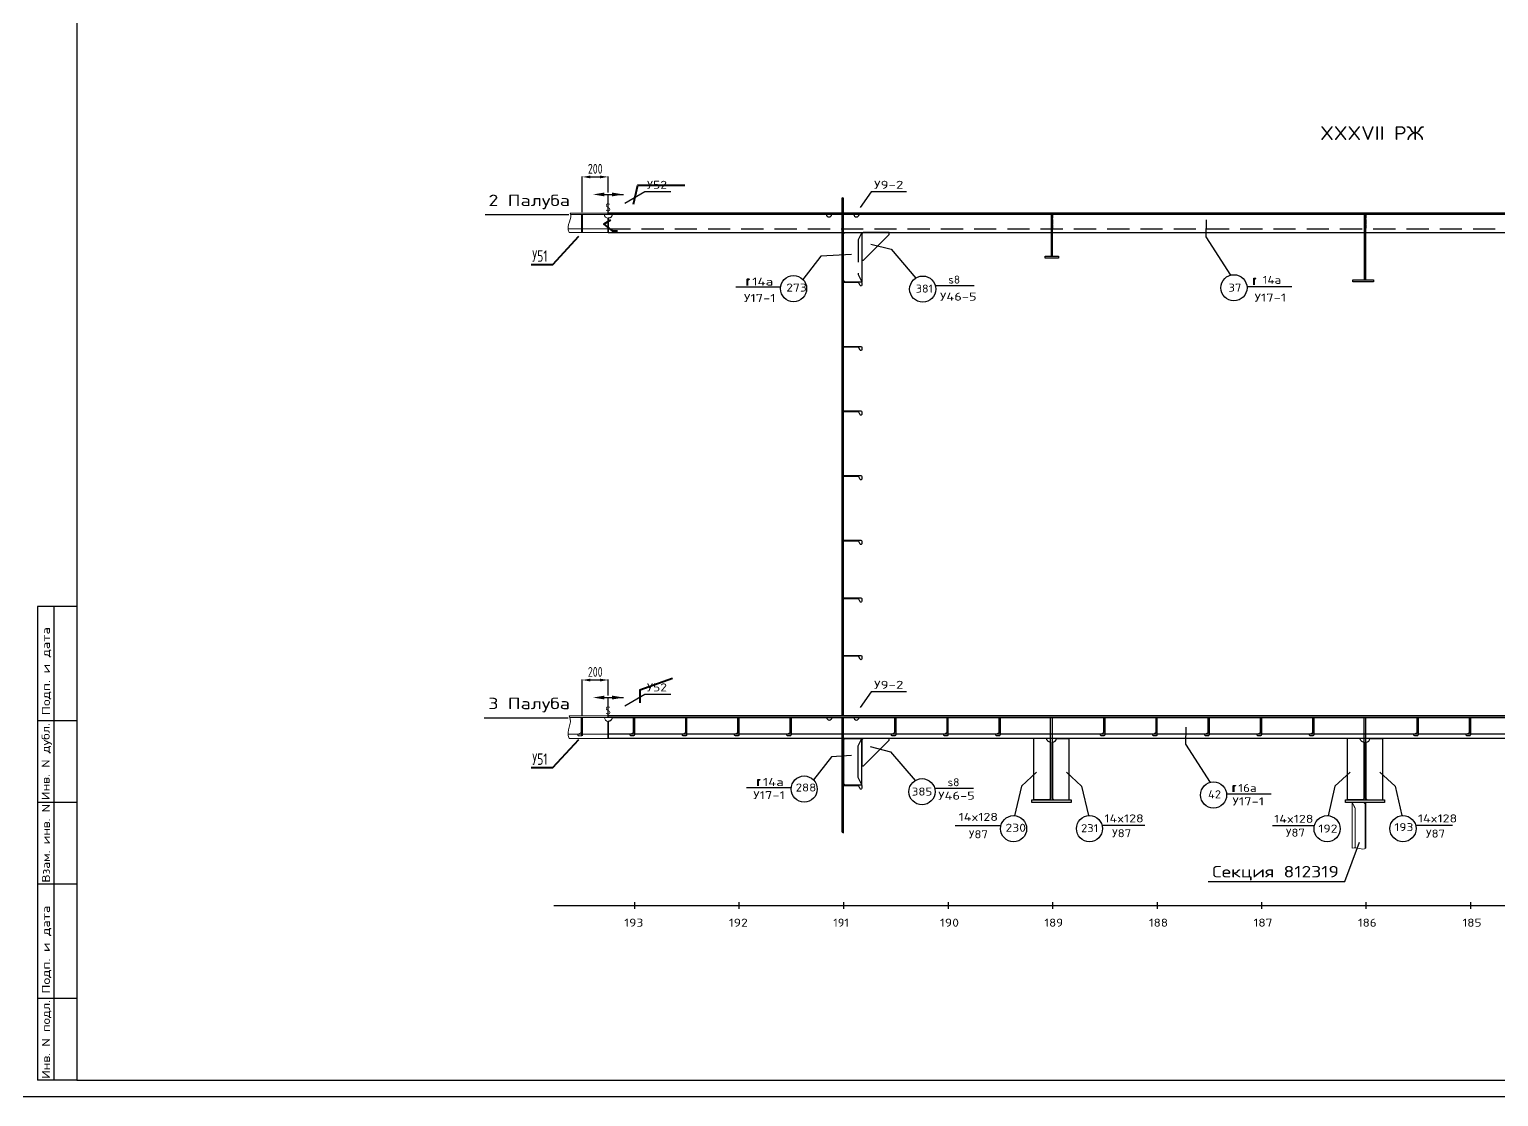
# Model space of a CAD drawing. Header units: millimetres. Extents: x -438477 to 631584, y 118817 to 676146.
# Drawn here: x 196964 to 208211, y 334009 to 342176 of the extents above; entities that cross this region are included whole.
import ezdxf
from ezdxf.enums import TextEntityAlignment as Align

# ---------------------------------------------------------------- set-up
doc = ezdxf.new("R2010")
doc.units = ezdxf.units.MM
for name, pattern in [('AVEVADASHEDDOUBLEDOTTEDWIDE', [38, 29, -4, 0, -1, 0, -4]), ('AVEVASHORTDASHED', [5, 3.75, -1.25]), ('AVEVASOLID', [7.5, 7.5]), ('DASHED', [2.546053, 1.697368, -0.848684])]:
    doc.linetypes.add(name, pattern=pattern)
doc.layers.get('Defpoints').update_dxf_attribs({"linetype": 'CONTINUOUS'})
for name, color, linetype in [('20_1', 1, 'CONTINUOUS'), ('20_FORMAT', 140, 'CONTINUOUS'), ('20_POZ', 4, 'CONTINUOUS'), ('20_TEXT', 1, 'CONTINUOUS')]:
    doc.layers.add(name, color=color, linetype=linetype)
doc.styles.add('SIMPLEX', font='simplex.shx', dxfattribs={"width": 0.7})
doc.linetypes.add('Шов_Монтажный', pattern='A,0.75,-0.0001,["/",Standard,S=1,R=0,X=0,Y=-0.5],0.75', length=1.5001)
doc.dimstyles.new('Lineyny', dxfattribs={"dimscale": 30, "dimtxt": 3, "dimasz": 2.5, "dimexe": 0.18, "dimexo": 0.625, "dimgap": 1, "dimtad": 1, "dimdec": 0, "dimlfac": -1, "dimzin": 0, "dimtxsty": 'SIMPLEX', "dimcen": 0, "dimdle": 0.38, "dimclrd": 2, "dimclre": 2, "dimclrt": 2, "dimadec": 0, "dimazin": 0, "dimtfac": 1, "dimtdec": 0, "dimtmove": 0, "dimatfit": 0, "dimfxl": 1, "dimtolj": 1, "dimtzin": 0, "dimlwd": -1, "dimarcsym": 0})

# ---------------------------------------------------------------- blocks, each defined once
blk = doc.blocks.new('*D211')
at = {"layer": '20_1', "color": 2, "lineweight": -2, "ltscale": 25, "transparency": 16777216}
for p, q in [((201196, 340776), (201196, 341051)), ((201396, 340928), (201396, 341051))]:
    blk.add_line(p, q, dxfattribs=at)
at = {"layer": '20_1', "color": 2, "ltscale": 25, "transparency": 16777216}
blk.add_line((201258, 341047), (201333, 341047), dxfattribs=at)
at = {"layer": '20_1', "color": 2, "lineweight": 40, "ltscale": 25, "transparency": 16777216}
for points in [[(201258, 341057), (201258, 341036), (201196, 341047)], [(201333, 341057), (201333, 341036), (201396, 341047)]]:
    blk.add_solid(points, dxfattribs=at)
at = {"layer": 'Defpoints', "color": 0, "lineweight": 40, "ltscale": 25, "transparency": 16777216}
for p in [(201396, 341047), (201396, 340913), (201196, 340760)]:
    blk.add_point(p, dxfattribs=at)
at = {"layer": '20_1', "color": 2, "lineweight": 40, "ltscale": 25, "transparency": 16777216, "insert": (201296, 341109), "char_height": 75, "attachment_point": 5, "style": 'SIMPLEX'}
blk.add_mtext('\\A1;200', dxfattribs=at)
blk = doc.blocks.new('*D212')
at = {"layer": '20_1', "color": 2, "lineweight": -2, "ltscale": 25, "transparency": 16777216}
for p, q in [((201196, 336926), (201196, 337201)), ((201396, 337078), (201396, 337201))]:
    blk.add_line(p, q, dxfattribs=at)
at = {"layer": '20_1', "color": 2, "ltscale": 25, "transparency": 16777216}
blk.add_line((201258, 337197), (201333, 337197), dxfattribs=at)
at = {"layer": '20_1', "color": 2, "lineweight": 40, "ltscale": 25, "transparency": 16777216}
for points in [[(201258, 337207), (201258, 337186), (201196, 337197)], [(201333, 337207), (201333, 337186), (201396, 337197)]]:
    blk.add_solid(points, dxfattribs=at)
at = {"layer": 'Defpoints', "color": 0, "lineweight": 40, "ltscale": 25, "transparency": 16777216}
for p in [(201396, 337197), (201396, 337063), (201196, 336910)]:
    blk.add_point(p, dxfattribs=at)
at = {"layer": '20_1', "color": 2, "lineweight": 40, "ltscale": 25, "transparency": 16777216, "insert": (201296, 337259), "char_height": 75, "attachment_point": 5, "style": 'SIMPLEX'}
blk.add_mtext('\\A1;200', dxfattribs=at)

msp = doc.modelspace()

# ---------------------------------------------------------------- linework, layer by layer
at = {"layer": '20_1', "color": 0, "linetype": 'AVEVASOLID'}
for p, q in [((203185.843, 340768.298), (203185.843, 340887.626)), ((203195.84, 340768.298), (203195.84, 340883.518)), ((212595.84, 340768.298), (201395.84, 340768.298)), ((212595.84, 340760.298), (201395.84, 340760.298)), ((212565.835, 340760.298), (201425.845, 340760.298)), ((203185.843, 336922.298), (203185.843, 340760.298)), ((203195.84, 336922.298), (203195.84, 340760.298)), ((204787.832, 340440.297), (204787.832, 340760.298)), ((204795.84, 340440.297), (204795.84, 340760.298)), ((207183.841, 340260.298), (207183.841, 340760.298)), ((207195.84, 340260.298), (207195.84, 340760.298)), ((212595.84, 336922.298), (201395.84, 336922.298)), ((212595.84, 336910.298), (201395.84, 336910.298)), ((203185.843, 336033.085), (203185.843, 336910.298)), ((203195.84, 336028.087), (203195.84, 336910.298)), ((204781.839, 336280.298), (204781.839, 336910.298)), ((204795.84, 336280.298), (204795.84, 336910.298)), ((207181.839, 336280.298), (207181.839, 336910.298)), ((207195.84, 336280.298), (207195.84, 336910.298))]:
    msp.add_line(p, q, dxfattribs=at)
at = {"layer": '20_1', "color": 0, "ltscale": 25}
for p, q in [((203195.84, 340883.518), (203185.843, 340887.626)), ((203185.843, 336033.085), (203195.84, 336028.087))]:
    msp.add_line(p, q, dxfattribs=at)
at = {"layer": '20_1', "color": 252, "linetype": 'AVEVASOLID', "lineweight": 0}
for p, q in [((201395.828, 340768.298), (201104.612, 340768.298)), ((201395.828, 340760.298), (201108.641, 340760.298)), ((201365.823, 340760.298), (201108.641, 340760.298)), ((201095.804, 340620.297), (201395.828, 340620.297)), ((201395.84, 336922.298), (201095.816, 336922.298)), ((201395.84, 336910.298), (201101.318, 336910.298)), ((201101.318, 336910.298), (201365.835, 336910.298)), ((201395.84, 336781.546), (201087.496, 336781.546)), ((201395.84, 336750.298), (201095.816, 336750.298)), ((207090.835, 336260.298), (207090.835, 335910.246)), ((207190.835, 335910.246), (207190.835, 336260.298)), ((207190.835, 335910.246), (207190.835, 336250.298)), ((207195.84, 335910.246), (207195.84, 336260.298))]:
    msp.add_line(p, q, dxfattribs=at)
at = {"layer": '20_1', "color": 30, "linetype": 'Шов_Монтажный', "lineweight": 40, "ltscale": 25}
for p, q in [((201195.828, 340620.297), (201195.828, 340760.298)), ((201195.84, 336770.297), (201195.84, 336910.298))]:
    msp.add_line(p, q, dxfattribs=at)
at = {"layer": '20_1', "linetype": 'Шов_Монтажный', "ltscale": 25}
msp.add_line((201395.828, 340620.297), (201395.828, 340730.298), dxfattribs=at)
at = {"layer": '20_1', "color": 92, "linetype": 'AVEVADASHEDDOUBLEDOTTEDWIDE', "lineweight": 25}
for p, q in [((204795.84, 340760.298), (204795.84, 340648.248)), ((207195.84, 340760.298), (207195.84, 340648.248))]:
    msp.add_line(p, q, dxfattribs=at)
at = {"layer": '20_1', "color": 252, "linetype": 'AVEVASHORTDASHED', "lineweight": 0}
msp.add_line((201087.743, 340648.238), (201395.828, 340648.238), dxfattribs=at)
at = {"layer": '20_1', "linetype": 'DASHED', "ltscale": 100}
msp.add_line((201395.84, 340648.238), (212595.84, 340648.238), dxfattribs=at)
at = {"layer": '20_1', "linetype": 'AVEVASOLID'}
for p, q in [((201395.84, 340620.297), (212595.84, 340620.297)), ((203195.84, 340255.122), (203195.84, 340610.298)), ((203335.843, 340620.297), (203335.843, 340245.122)), ((201425.845, 336910.298), (212565.835, 336910.298)), ((212595.84, 336781.546), (201395.84, 336781.546)), ((212595.84, 336750.298), (201395.84, 336750.298)), ((203195.84, 336740.299), (203195.84, 336405.122)), ((203335.843, 336395.122), (203335.843, 336750.298)), ((204653.836, 336280.298), (204653.836, 336750.298)), ((204923.843, 336280.298), (204923.843, 336750.298)), ((207053.836, 336280.298), (207053.836, 336750.298)), ((207323.843, 336280.298), (207323.843, 336750.298)), ((204781.839, 336720.297), (204781.839, 336290.299)), ((204795.84, 336720.297), (204795.84, 336290.299)), ((207181.839, 336720.297), (207181.839, 336290.299)), ((207195.84, 336720.297), (207195.84, 336290.299)), ((200979.019, 335471.122), (213535.828, 335471.122))]:
    msp.add_line(p, q, dxfattribs=at)
at = {"layer": '20_1', "color": 6, "linetype": 'Шов_Монтажный', "ltscale": 25}
msp.add_line((201395.84, 336750.298), (201395.84, 336880.298), dxfattribs=at)
at = {"layer": '20_1'}
for points in [[(201312.608, 340912.595), (201512.608, 340912.595)], [(201395.828, 340760.302), (201395.828, 340912.595)], [(201312.62, 337062.595), (201512.62, 337062.595)], [(201395.84, 336910.302), (201395.84, 337062.595)]]:
    msp.add_lwpolyline(points, dxfattribs=at)
at = {"layer": '20_1', "color": 4, "ltscale": 0.5}
for points in [[(201874.731, 340932.834), (201675.517, 340932.834), (201522.145, 340843.412)], [(203678.303, 340932.834), (203409.285, 340932.834), (203324.127, 340812.178)], [(201874.731, 337086.834), (201675.517, 337086.834), (201522.145, 336997.411)], [(203678.303, 337106.465), (203409.285, 337106.465), (203324.127, 336985.809)]]:
    msp.add_lwpolyline(points, dxfattribs=at)
at = {"layer": '20_1', "color": 30, "lineweight": 40, "ltscale": 25}
for points in [[(201587.676, 340838.863), (201620.906, 340982.731), (201980.881, 340982.731)], [(201413.755, 340715.791), (201361.425, 340685.155), (201424.385, 340633.687), (201466.084, 340633.687)], [(200806.425, 340377.769), (200970.504, 340377.769), (201170.012, 340592.639)], [(201888.138, 337208.126), (201636.255, 337120.061), (201636.255, 337022.325)], [(200806.437, 336527.769), (200970.516, 336527.769), (201170.025, 336742.639)]]:
    msp.add_lwpolyline(points, dxfattribs=at)
at = {"layer": '20_1', "ltscale": 10}
for points in [[(200453.789, 340758.364), (201094.888, 340758.364)], [(200446.466, 336908.364), (201087.565, 336908.364)]]:
    msp.add_lwpolyline(points, dxfattribs=at)
at = {"layer": '20_1', "color": 252, "linetype": 'AVEVASOLID', "lineweight": 0}
for points in [[(201365.823, 340760.298, 0.414177716), (201395.828, 340730.298), (201395.828, 340620.297)], [(201195.84, 336910.298), (201195.84, 336776.297, -0.414019734), (201189.834, 336770.297), (201168.838, 336770.297, -0.767326593), (201165.835, 336781.493), (201185.843, 336793.041, 0.268117875), (201188.833, 336798.238), (201188.833, 336910.298)], [(201365.835, 336910.298, 0.414177716), (201395.84, 336880.298), (201395.84, 336750.298)]]:
    msp.add_lwpolyline(points, format="xyb", dxfattribs=at)
at = {"layer": '20_1', "linetype": 'AVEVASOLID'}
for points in [[(201425.845, 340760.298, -0.414177716), (201395.84, 340730.298), (201395.84, 340620.297)], [(201425.845, 336910.298, -0.414177716), (201395.84, 336880.298), (201395.84, 336750.298)], [(204781.839, 336720.297, -0.414261997), (204751.846, 336750.298), (204653.836, 336750.298)], [(204795.84, 336720.297, 0.414177716), (204825.845, 336750.298), (204923.843, 336750.298)], [(207181.839, 336720.297, -0.414261997), (207151.846, 336750.298), (207053.836, 336750.298)], [(207195.84, 336720.297, 0.414177716), (207225.845, 336750.298), (207323.843, 336750.298)]]:
    msp.add_lwpolyline(points, format="xyb", dxfattribs=at)
for points in [[(203195.84, 340610.298), (203205.838, 340620.297), (203335.843, 340620.297)], [(203335.843, 340610.298), (203335.843, 340410.298), (203350.845, 340410.298), (203545.84, 340605.298), (203545.84, 340620.297), (203345.84, 340620.297), (203335.843, 340610.298)], [(203195.84, 340255.122), (203205.838, 340245.122), (203335.843, 340245.122)], [(203195.84, 336740.299), (203205.838, 336750.298), (203335.843, 336750.298)], [(203335.843, 336395.122), (203307.901, 336451.001), (203307.901, 336694.418), (203335.843, 336750.298)], [(203335.843, 336740.299), (203335.843, 336540.299), (203350.845, 336540.299), (203545.84, 336735.298), (203545.84, 336750.298), (203345.84, 336750.298), (203335.843, 336740.299)], [(203195.84, 336405.122), (203205.838, 336395.122), (203335.843, 336395.122)], [(204781.839, 336290.299), (204771.841, 336280.298), (204653.836, 336280.298)], [(204795.84, 336290.299), (204805.838, 336280.298), (204923.843, 336280.298)], [(207181.839, 336290.299), (207171.841, 336280.298), (207053.836, 336280.298)], [(207195.84, 336290.299), (207205.838, 336280.298), (207323.843, 336280.298)], [(201595.828, 335496.122), (201595.828, 335446.122)], [(202395.828, 335496.122), (202395.828, 335446.122)], [(203196.828, 335496.122), (203196.828, 335446.122)], [(203996.828, 335496.122), (203996.828, 335446.122)], [(204796.828, 335496.122), (204796.828, 335446.122)], [(205596.828, 335496.122), (205596.828, 335446.122)], [(206395.828, 335496.122), (206395.828, 335446.122)], [(207195.828, 335496.122), (207195.828, 335446.122)], [(207995.828, 335496.122), (207995.828, 335446.122)]]:
    msp.add_lwpolyline(points, dxfattribs=at)
at = {"layer": '20_1', "linetype": 'DASHED', "ltscale": 100}
msp.add_lwpolyline([(203335.843, 340620.297), (203307.901, 340564.418), (203307.901, 340301.001), (203335.843, 340245.122)], dxfattribs=at)
at = {"layer": '20_1', "color": 4, "ltscale": 20}
for points in [[(203256.845, 340452.007), (203022.402, 340439.733), (202884.517, 340262.959)], [(205817.757, 336835.889), (205813.715, 336706.619), (206002.705, 336413.156)], [(203257.835, 336618.258), (203103.858, 336610.197), (202965.973, 336433.422)]]:
    msp.add_lwpolyline(points, dxfattribs=at)
at = {"layer": '20_1', "color": 0, "linetype": 'AVEVASOLID'}
for points in [[(204740.835, 340440.297), (204842.85, 340440.297), (204842.85, 340426.297), (204740.835, 340426.297), (204740.835, 340440.297)], [(207095.621, 340260.298), (207252.505, 340260.298), (207252.505, 340244.298), (207095.621, 340244.298), (207095.621, 340260.298)], [(204638.833, 336280.298), (204938.833, 336280.298), (204938.833, 336260.298), (204638.833, 336260.298), (204638.833, 336280.298)], [(207038.833, 336280.298), (207338.833, 336280.298), (207338.833, 336260.298), (207038.833, 336260.298), (207038.833, 336280.298)]]:
    msp.add_lwpolyline(points, dxfattribs=at)
for points in [[(203195.84, 340245.122), (203329.837, 340245.122, -0.414019734), (203335.843, 340239.122), (203335.843, 340218.121, -0.767476499), (203324.649, 340215.122), (203313.101, 340235.121, 0.267761618), (203307.901, 340238.123), (203195.84, 340238.123)], [(203195.84, 339750.122), (203329.837, 339750.122, -0.414019734), (203335.843, 339744.122), (203335.843, 339723.122, -0.767476499), (203324.649, 339720.122), (203313.101, 339740.122, 0.267795652), (203307.901, 339743.121), (203195.84, 339743.121)], [(203195.84, 339256.122), (203329.837, 339256.122, -0.414019734), (203335.843, 339250.122), (203335.843, 339229.121, -0.767476499), (203324.649, 339226.122), (203313.101, 339246.121, 0.267761618), (203307.901, 339249.123), (203195.84, 339249.123)], [(203195.84, 338761.122), (203329.837, 338761.122, -0.414019734), (203335.843, 338755.122), (203335.843, 338734.122, -0.767476499), (203324.649, 338731.122), (203313.101, 338751.122, 0.267795652), (203307.901, 338754.121), (203195.84, 338754.121)], [(203195.84, 338266.122), (203329.837, 338266.122, -0.413967133), (203335.843, 338260.121), (203335.843, 338239.122, -0.767476499), (203324.649, 338236.122), (203313.101, 338256.122, 0.267795652), (203307.901, 338259.122), (203195.84, 338259.122)], [(203195.84, 337826.122), (203329.837, 337826.122, -0.414019734), (203335.843, 337820.122), (203335.843, 337799.123, -0.767450333), (203324.649, 337796.121), (203313.101, 337816.122, 0.267795652), (203307.901, 337819.122), (203195.84, 337819.122)], [(203195.84, 337385.123), (203329.837, 337385.123, -0.413967133), (203335.843, 337379.121), (203335.843, 337358.122, -0.767476499), (203324.649, 337355.122), (203313.101, 337375.122, 0.267795652), (203307.901, 337378.122), (203195.84, 337378.122)], [(201595.84, 336910.298), (201595.84, 336776.297, -0.414019734), (201589.834, 336770.297), (201568.838, 336770.297, -0.767326593), (201565.835, 336781.493), (201585.843, 336793.041, 0.268117875), (201588.833, 336798.238), (201588.833, 336910.298)], [(201995.84, 336910.298), (201995.84, 336776.297, -0.414019734), (201989.834, 336770.297), (201968.838, 336770.297, -0.767326593), (201965.835, 336781.493), (201985.843, 336793.041, 0.268117875), (201988.833, 336798.238), (201988.833, 336910.298)], [(202395.84, 336910.298), (202395.84, 336776.297, -0.414019734), (202389.834, 336770.297), (202368.838, 336770.297, -0.767326593), (202365.835, 336781.493), (202385.843, 336793.041, 0.268117875), (202388.833, 336798.238), (202388.833, 336910.298)], [(202795.84, 336910.298), (202795.84, 336776.297, -0.414019734), (202789.834, 336770.297), (202768.838, 336770.297, -0.767326593), (202765.835, 336781.493), (202785.843, 336793.041, 0.268117875), (202788.833, 336798.238), (202788.833, 336910.298)], [(203595.84, 336910.298), (203595.84, 336776.297, -0.414019734), (203589.834, 336770.297), (203568.838, 336770.297, -0.767326593), (203565.835, 336781.493), (203585.843, 336793.041, 0.268117875), (203588.833, 336798.238), (203588.833, 336910.298)], [(203995.84, 336910.298), (203995.84, 336776.297, -0.414019734), (203989.834, 336770.297), (203968.838, 336770.297, -0.767326593), (203965.835, 336781.493), (203985.843, 336793.041, 0.268117875), (203988.833, 336798.238), (203988.833, 336910.298)], [(204395.84, 336910.298), (204395.84, 336776.297, -0.414019734), (204389.834, 336770.297), (204368.838, 336770.297, -0.767326593), (204365.835, 336781.493), (204385.843, 336793.041, 0.268117875), (204388.833, 336798.238), (204388.833, 336910.298)], [(205195.84, 336910.298), (205195.84, 336776.297, -0.414019734), (205189.834, 336770.297), (205168.838, 336770.297, -0.767326593), (205165.835, 336781.493), (205185.843, 336793.041, 0.268117875), (205188.833, 336798.238), (205188.833, 336910.298)], [(205595.84, 336910.298), (205595.84, 336776.297, -0.414019734), (205589.834, 336770.297), (205568.838, 336770.297, -0.767326593), (205565.835, 336781.493), (205585.843, 336793.041, 0.268117875), (205588.833, 336798.238), (205588.833, 336910.298)], [(205995.84, 336910.298), (205995.84, 336776.297, -0.414019734), (205989.834, 336770.297), (205968.838, 336770.297, -0.767326593), (205965.835, 336781.493), (205985.843, 336793.041, 0.268117875), (205988.833, 336798.238), (205988.833, 336910.298)], [(206395.84, 336910.298), (206395.84, 336776.297, -0.414019734), (206389.834, 336770.297), (206368.838, 336770.297, -0.767326593), (206365.835, 336781.493), (206385.843, 336793.041, 0.268117875), (206388.833, 336798.238), (206388.833, 336910.298)], [(206795.84, 336910.298), (206795.84, 336776.297, -0.414019734), (206789.834, 336770.297), (206768.838, 336770.297, -0.767326593), (206765.835, 336781.493), (206785.843, 336793.041, 0.268117875), (206788.833, 336798.238), (206788.833, 336910.298)], [(207595.84, 336910.298), (207595.84, 336776.297, -0.414019734), (207589.834, 336770.297), (207568.838, 336770.297, -0.767326593), (207565.835, 336781.493), (207585.843, 336793.041, 0.268117875), (207588.833, 336798.238), (207588.833, 336910.298)], [(207995.84, 336910.298), (207995.84, 336776.297, -0.414019734), (207989.834, 336770.297), (207968.838, 336770.297, -0.767326593), (207965.835, 336781.493), (207985.843, 336793.041, 0.268117875), (207988.833, 336798.238), (207988.833, 336910.298)], [(203195.84, 336395.122), (203329.837, 336395.122, -0.414019734), (203335.843, 336389.122), (203335.843, 336368.121, -0.767476499), (203324.649, 336365.122), (203313.101, 336385.123, 0.267795652), (203307.901, 336388.123), (203195.84, 336388.123)]]:
    msp.add_lwpolyline(points, format="xyb", dxfattribs=at)
at = {"layer": '20_1', "color": 252, "linetype": 'AVEVASOLID', "lineweight": 0}
msp.add_lwpolyline([(207190.835, 336250.298), (207180.838, 336260.298), (207090.835, 336260.298)], dxfattribs=at)
at = {"layer": '20_1', "color": 252, "linetype": 'AVEVASHORTDASHED', "lineweight": 0}
msp.add_lwpolyline([(207090.835, 336260.298), (207113.162, 336215.657), (207113.162, 335910.246)], dxfattribs=at)
at = {"layer": '20_1', "linetype": 'AVEVASOLID'}
for centre, radius, start, end in [((203085.83, 340760.299), 20.001, 180.0034943, 359.9964905), ((203295.84, 340760.298), 19.995, 180, 0), ((203087.808, 336910.299), 20.001, 180.0034943, 359.9964905), ((203295.816, 336910.299), 20.001, 180.0034943, 359.9964905)]:
    msp.add_arc(centre, radius, start, end, dxfattribs=at)
at = {"layer": '20_1', "color": 252, "lineweight": 0, "ltscale": 25}
for points in [[(201095.804, 340620.297), (201065.375, 340680.488), (201129.781, 340731.094), (201104.612, 340768.298)], [(201095.816, 336750.298), (201065.387, 336810.489), (201129.793, 336861.094), (201095.816, 336922.298)], [(207090.835, 335910.246), (207128.868, 335924.946), (207166.013, 335889.505), (207195.84, 335910.246)]]:
    msp.add_open_spline(points, degree=3, dxfattribs=at)
at = {"layer": '20_1'}
for points in [[(201366.547, 340927.178), (201366.547, 340898.012), (201279.047, 340912.595)], [(201425.108, 340927.178), (201425.108, 340898.012), (201512.608, 340912.595)], [(201366.56, 337077.178), (201366.56, 337048.012), (201279.06, 337062.595)], [(201425.12, 337077.178), (201425.12, 337048.012), (201512.62, 337062.595)]]:
    msp.add_solid(points, dxfattribs=at)
at = {"layer": '20_FORMAT', "color": 7}
for p, q in [((197027.063, 337758.858), (197027.063, 334133.858)), ((197327.063, 337758.858), (197027.063, 337758.858)), ((197152.063, 337758.858), (197152.063, 334133.858)), ((197327.063, 336883.858), (197027.063, 336883.858)), ((197327.063, 336258.858), (197027.063, 336258.858)), ((197327.063, 335633.858), (197027.063, 335633.858)), ((197327.063, 334758.858), (197027.063, 334758.858)), ((197327.063, 334133.858), (197027.063, 334133.858))]:
    msp.add_line(p, q, dxfattribs=at)
at = {"layer": '20_FORMAT', "color": 4}
msp.add_lwpolyline([(196827.063, 334008.858), (217852.063, 334008.858), (217852.063, 348858.858), (196827.063, 348858.858)], close=True, dxfattribs=at)
at = {"layer": '20_FORMAT', "color": 7}
msp.add_lwpolyline([(197327.063, 334133.858), (217727.063, 334133.858), (217727.063, 348733.858), (197327.063, 348733.858)], close=True, dxfattribs=at)
at = {"layer": '20_POZ', "color": 4, "ltscale": 20}
msp.add_lwpolyline([(205973.702, 340717.527), (205969.659, 340588.257), (206158.649, 340294.794)], dxfattribs=at)
at = {"layer": '20_POZ'}
for points in [[(203405.627, 340533.324), (203560.876, 340494.535), (203749.651, 340272.88)], [(202714.675, 340201.946), (202372.132, 340201.946)], [(204197.274, 340213.231), (203899.587, 340213.231)], [(206284.796, 340208.469), (206627.339, 340208.469)], [(203400.414, 336687.11), (203555.664, 336648.321), (203744.439, 336426.666)], [(204674.924, 336491.886), (204558.725, 336384.569), (204506.28, 336158.638)], [(204902.38, 336492.081), (205018.763, 336384.963), (205071.595, 336159.123)], [(207074.924, 336491.886), (206958.725, 336384.569), (206906.28, 336158.638)], [(207302.38, 336492.081), (207418.763, 336384.963), (207471.595, 336159.123)], [(202796.13, 336372.41), (202453.587, 336372.41)], [(204192.061, 336367.017), (203894.374, 336367.017)], [(206128.851, 336326.831), (206471.395, 336326.831)], [(204052.177, 336083.353), (204401.767, 336083.836)], [(205503.751, 336084.5), (205176.236, 336084.5)], [(206481.242, 336083.353), (206801.767, 336083.836)], [(207858.146, 336084.5), (207576.236, 336084.5)]]:
    msp.add_lwpolyline(points, dxfattribs=at)
at = {"layer": '20_POZ', "color": 7}
for points in [[(202458.793, 340215.708), (202458.793, 340263.208, -0.414213562), (202461.293, 340265.708), (202472.293, 340265.708, -0.704155255), (202473.879, 340261.276), (202464.043, 340255.596, 0.267949192), (202462.793, 340253.431), (202462.793, 340215.708)], [(206336.362, 340222.23), (206336.362, 340269.73, -0.414213562), (206338.862, 340272.23), (206349.862, 340272.23, -0.704155255), (206351.449, 340267.798), (206341.612, 340262.119, 0.267949192), (206340.362, 340259.954), (206340.362, 340222.23)], [(202540.248, 336386.171), (202540.248, 336433.671, -0.414213562), (202542.748, 336436.171), (202553.748, 336436.171, -0.704155255), (202555.335, 336431.739), (202545.498, 336426.06, 0.267949192), (202544.248, 336423.895), (202544.248, 336386.171)], [(206180.418, 336340.592), (206180.418, 336388.092, -0.414213562), (206182.918, 336390.592), (206193.918, 336390.592, -0.704155255), (206195.505, 336386.16), (206185.668, 336380.481, 0.267949192), (206184.418, 336378.316), (206184.418, 336340.592)]]:
    msp.add_lwpolyline(points, format="xyb", dxfattribs=at)
at = {"layer": '20_POZ'}
for centre in [(202814.168, 340191.889), (203802.78, 340188.161), (206185.303, 340198.412), (202895.623, 336362.353), (203797.568, 336341.947), (206029.358, 336316.774), (204498.617, 336058.932), (205079.429, 336059.43), (206898.617, 336058.932), (207479.429, 336059.43)]:
    msp.add_circle(centre, 100, dxfattribs=at)
at = {"layer": '20_TEXT', "lineweight": -2}
msp.add_line((205986.942, 335655.099), (207034.899, 335655.099), dxfattribs=at)
msp.add_lwpolyline([(207034.899, 335655.099), (207147.285, 335955.424)], dxfattribs=at)

# ---------------------------------------------------------------- texts
at = {"layer": '20_1', "color": 0, "style": 'SIMPLEX'}
msp.add_text('XXXVII РЖ', height=105, dxfattribs=at).set_placement((206845.636, 341329.698), (207640.636, 341329.698), align=Align.ALIGNED)
at = {"layer": '20_1', "ltscale": 3, "style": 'SIMPLEX'}
for s, height, p, p2 in [(' У52', 61.25, (201643.87, 340955.899), (201845.12, 340955.899)), (' У9-2', 61.25, (203377.638, 340955.899), (203654.721, 340955.899)), ('2 Палуба', 87.5, (200478.23, 340823.557), (201103.23, 340823.557)), ('S', 61.25, (201373.756, 340783.222), (201414.589, 340783.222)), (' У9-2', 61.25, (203377.638, 337129.53), (203654.721, 337129.53)), (' У52', 61.25, (201643.87, 337109.898), (201845.12, 337109.898)), ('3 Палуба', 87.5, (200477.377, 336973.557), (201102.377, 336973.557)), ('S', 61.25, (201373.768, 336933.222), (201414.601, 336933.222))]:
    msp.add_text(s, height=height, dxfattribs=at).set_placement(p, p2, align=Align.ALIGNED)
at = {"layer": '20_1', "color": 30, "lineweight": 40, "ltscale": 25, "style": 'SIMPLEX', "width": 0.7}
for p in [(200813.358, 340397.444), (200813.37, 336547.444)]:
    msp.add_text('У51', height=87.5, dxfattribs=at).set_placement(p)
at = {"layer": '20_1', "style": 'SIMPLEX'}
for s, p, p2 in [('193', (201518.245, 335309.241), (201664.078, 335309.241)), ('192', (202318.245, 335309.241), (202464.078, 335309.241)), ('191', (203118.245, 335309.241), (203237.828, 335309.241)), ('190', (203934.599, 335309.241), (204080.432, 335309.241)), ('189', (204734.599, 335309.241), (204877.515, 335309.241)), ('188', (205534.599, 335309.241), (205680.432, 335309.241)), ('187', (206334.599, 335309.241), (206480.432, 335309.241)), ('186', (207134.599, 335309.241), (207277.515, 335309.241)), ('185', (207934.599, 335309.241), (208080.432, 335309.241))]:
    msp.add_text(s, height=61.25, dxfattribs=at).set_placement(p, p2, align=Align.ALIGNED)
at = {"layer": '20_POZ', "style": 'SIMPLEX'}
for s, p, p2 in [('14а', (202497.73, 340215.136), (202658.147, 340215.136)), ('273', (202758.025, 340169.432), (202915.525, 340169.432)), ('381', (203750.143, 340161.384), (203881.393, 340161.384)), ('s8', (203998.671, 340230.176), (204089.087, 340230.176)), ('37', (206143.195, 340168.937), (206242.362, 340168.937)), ('14a', (206406.353, 340228.559), (206546.353, 340228.559)), ('У17-1', (202434.593, 340089.282), (202676.676, 340089.282)), ('У46-5', (203935.301, 340100.279), (204215.301, 340100.279)), ('У17-1', (206343.085, 340092.642), (206585.169, 340092.642)), ('14а', (202579.185, 336385.599), (202739.602, 336385.599)), ('288', (202830.357, 336343.404), (202987.857, 336343.404)), ('s8', (203993.458, 336383.961), (204083.875, 336383.961)), ('16a', (206219.355, 336340.02), (206359.355, 336340.02)), ('У17-1', (202505.522, 336285.01), (202747.605, 336285.01)), ('385', (203718.965, 336312.363), (203876.465, 336312.363)), ('У46-5', (203921.667, 336281.435), (204201.667, 336281.435)), ('42', (205987.251, 336291.509), (206086.418, 336291.509)), ('У17-1', (206173.71, 336237.499), (206415.794, 336237.499)), ('14x128', (204078.67, 336118.7), (204379.087, 336118.7)), ('230', (204436.168, 336035.658), (204593.668, 336035.658)), ('231', (205014.852, 336032.306), (205146.102, 336032.306)), ('14x128', (205194.004, 336107.195), (205494.421, 336107.195)), ('14x128', (206493.408, 336103.962), (206793.824, 336103.962)), ('192', (206831.957, 336029.342), (206977.791, 336029.342)), ('193', (207413.458, 336040.373), (207559.291, 336040.373)), ('14x128', (207594.004, 336107.195), (207894.421, 336107.195)), ('У87', (204156.093, 335985.825), (204301.926, 335985.825)), ('У87', (205252.701, 335993.755), (205398.535, 335993.755)), ('У87', (206582.883, 335997.694), (206728.716, 335997.694)), ('У87', (207655.364, 335990.784), (207801.198, 335990.784))]:
    msp.add_text(s, height=61.25, dxfattribs=at).set_placement(p, p2, align=Align.ALIGNED)
at = {"layer": '20_TEXT', "color": 0, "style": 'SIMPLEX'}
for s, p, p2 in [('Подп. и дата', (197121.895, 336927.345), (197121.895, 337601.095)), ('Инв. N дубл.', (197119.172, 336278.592), (197119.172, 336867.758)), ('Взам. инв. N', (197121.738, 335646.574), (197121.738, 336247.407)), ('Подп. и дата', (197121.895, 334796.274), (197121.895, 335470.024)), ('Инв. N подл.', (197121.895, 334144.826), (197121.895, 334748.576))]:
    msp.add_text(s, height=61.25, rotation=90, dxfattribs=at).set_placement(p, p2, align=Align.ALIGNED)
at = {"layer": '20_TEXT', "color": 7, "lineweight": -2, "style": 'SIMPLEX'}
msp.add_text('Секция 812319', height=87.5, dxfattribs=at).set_placement((206018.347, 335686.427), (206989.181, 335686.427), align=Align.ALIGNED)

# ---------------------------------------------------------------- dimensions: what is measured, and where the dimension line sits
at = {"layer": '20_1', "color": 30, "lineweight": 40, "ltscale": 25}
for base, p1, p2, picture, middle in [((201395.828, 341046.779), (201195.828, 340760.298), (201395.828, 340912.595), '*D211', (201295.828, 341109.279)), ((201395.84, 337196.779), (201195.84, 336910.298), (201395.84, 337062.595), '*D212', (201295.84, 337259.279))]:
    dim = msp.add_linear_dim(base=base, p1=p1, p2=p2, dimstyle='Lineyny', override={"dimscale": 25}, dxfattribs=at)
    dim.commit()
    dim.dimension.update_dxf_attribs({"geometry": picture, "text_midpoint": middle})

doc.saveas('drawing.dxf')
